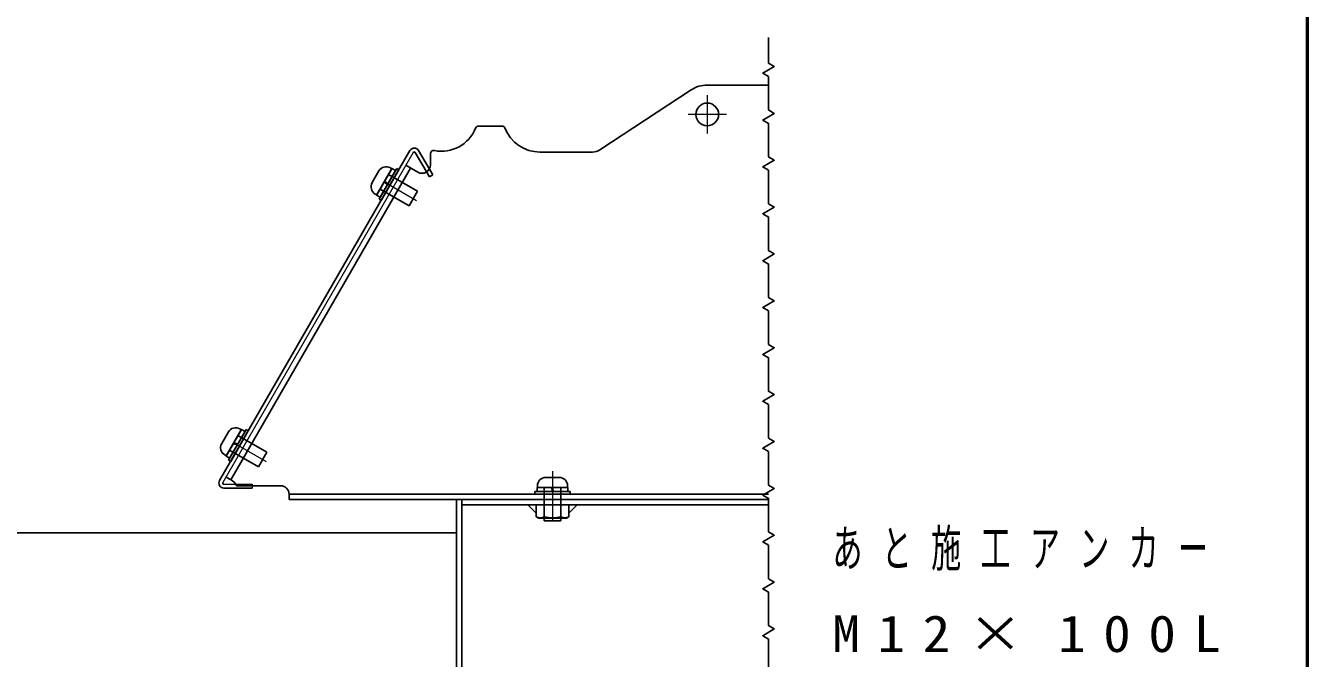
# Model space of a CAD drawing. Units: millimetres on the paper, scale 1:50. Extents: x -385 to 840, y 0 to 267.
# Drawn here: x 763.4 to 840, y 174.5 to 212.3 of the extents above; entities that cross this region are included whole.
import ezdxf

# ---------------------------------------------------------------- set-up
doc = ezdxf.new("R2010")
doc.units = ezdxf.units.MM
doc.linetypes.add('USER1', pattern=[4.5, 2.5, -2])
doc.linetypes.add('USER2', pattern=[6, 3, -1, 1, -1])
doc.layers.add('1_10', color=7, linetype='Continuous', lineweight=25)
doc.layers.add('A3図枠', color=7, linetype='Continuous', lineweight=13)
doc.styles.add('ＭＳ ゴシック', font='')
doc.styles.get('ＭＳ ゴシック').set_extended_font_data('MS Gothic')

msp = doc.modelspace()

# ---------------------------------------------------------------- linework, layer by layer
at = {"layer": '1_10', "color": 2}
for p, q in [((803.166, 208.473), (797.698, 204.89)), ((804.125, 208.759), (807.787, 208.759)), ((790.464, 206.315), (791.844, 206.315)), ((786.351, 204.844), (774.972, 185.135)), ((786.672, 204.728), (787.511, 203.275)), ((786.871, 204.844), (787.71, 203.39)), ((787.571, 203.99), (787.571, 204.655)), ((797.26, 204.759), (794.125, 204.759)), ((786.821, 203.557), (786.111, 203.967)), ((786.388, 203.807), (775.638, 185.188)), ((787.511, 203.275), (787.71, 203.39)), ((775.232, 184.685), (776.911, 184.685)), ((775.625, 185.195), (775.361, 185.348)), ((778.625, 184.829), (775.991, 184.829)), ((779.125, 184.009), (779.125, 184.329)), ((807.787, 184.329), (779.125, 184.329)), ((807.787, 184.009), (779.125, 184.009)), ((807.787, 184.009), (789.125, 184.009)), ((789.125, 184.009), (789.125, 162.009)), ((789.445, 184.009), (789.445, 162.009)), ((807.787, 183.689), (789.445, 183.689)), ((793.893, 183.193), (793.397, 183.689)), ((795.856, 183.193), (796.353, 183.689))]:
    msp.add_line(p, q, dxfattribs=at)
at = {"layer": '1_10', "color": 2, "linetype": 'USER2', "lineweight": 13}
for p, q in [((804.125, 208.159), (804.125, 205.859)), ((805.275, 207.009), (802.975, 207.009)), ((784.791, 202.997), (786.748, 201.868)), ((775.791, 187.409), (777.748, 186.279)), ((794.875, 185.708), (794.875, 181.958)), ((794.875, 185.389), (794.875, 182.698))]:
    msp.add_line(p, q, dxfattribs=at)
at = {"layer": '1_10', "color": 2, "lineweight": 13}
msp.add_line((786.55, 204.728), (775.172, 185.02), dxfattribs=at)
at = {"layer": '1_10', "color": 4}
for p, q in [((784.496, 203.63), (784.096, 202.937)), ((784.355, 202.187), (785.275, 203.78)), ((785.265, 203.763), (784.365, 202.204)), ((785.557, 203.768), (784.507, 201.949)), ((784.572, 202.062), (785.492, 203.655)), ((785.687, 203.693), (784.637, 201.874)), ((786.797, 202.416), (785.065, 203.416)), ((785.265, 203.763), (785.179, 203.813)), ((785.275, 203.78), (785.492, 203.655)), ((785.687, 203.693), (785.557, 203.768)), ((786.297, 201.55), (784.565, 202.55)), ((784.815, 202.983), (784.998, 202.8)), ((784.849, 203.041), (785.032, 202.858)), ((786.797, 202.416), (786.297, 201.55)), ((784.365, 202.204), (784.279, 202.254)), ((784.355, 202.187), (784.572, 202.062)), ((784.507, 201.949), (784.637, 201.874)), ((775.096, 187.349), (775.496, 188.041)), ((776.275, 188.192), (775.355, 186.598)), ((775.365, 186.616), (776.265, 188.174)), ((775.507, 186.361), (776.557, 188.179)), ((776.492, 188.067), (775.572, 186.473)), ((775.637, 186.286), (776.687, 188.104)), ((777.797, 186.828), (776.065, 187.828)), ((776.265, 188.174), (776.179, 188.224)), ((776.275, 188.192), (776.492, 188.067)), ((776.557, 188.179), (776.687, 188.104)), ((775.782, 187.337), (776.032, 187.27)), ((775.815, 187.395), (776.065, 187.328)), ((775.365, 186.616), (775.279, 186.666)), ((775.355, 186.598), (775.572, 186.473)), ((775.637, 186.286), (775.507, 186.361)), ((777.297, 185.962), (775.565, 186.962)), ((777.297, 185.962), (777.797, 186.828)), ((795.795, 184.729), (793.955, 184.729)), ((793.955, 184.729), (793.955, 184.479)), ((793.975, 184.729), (793.975, 184.829)), ((793.975, 184.729), (795.775, 184.729)), ((794.375, 182.729), (794.375, 184.729)), ((794.475, 185.329), (795.275, 185.329)), ((794.808, 184.729), (794.875, 184.479)), ((794.875, 184.729), (794.942, 184.479)), ((795.375, 182.729), (795.375, 184.729)), ((795.775, 184.729), (795.775, 184.829)), ((795.795, 184.729), (795.795, 184.479)), ((793.825, 184.479), (795.925, 184.479)), ((793.825, 184.329), (793.825, 184.479)), ((793.825, 184.329), (795.925, 184.329)), ((795.795, 184.479), (793.955, 184.479)), ((795.925, 184.479), (795.925, 184.329)), ((794.375, 182.729), (795.375, 182.729))]:
    msp.add_line(p, q, dxfattribs=at)
at = {"layer": '1_10', "color": 2, "linetype": 'USER1', "lineweight": 13}
for p, q in [((775.232, 184.915), (776.911, 184.915)), ((776.911, 184.915), (776.911, 184.685))]:
    msp.add_line(p, q, dxfattribs=at)
at = {"layer": '1_10'}
for p, q in [((793.893, 183.689), (793.893, 182.98)), ((795.856, 183.689), (793.893, 183.689)), ((794.384, 183.689), (794.384, 182.98)), ((795.366, 183.689), (795.366, 182.98)), ((795.856, 183.689), (795.856, 182.98)), ((793.893, 182.98), (794.05, 182.889)), ((794.05, 182.889), (795.7, 182.889)), ((795.856, 182.98), (795.7, 182.889)), ((789.125, 182.009), (754.122, 182.009))]:
    msp.add_line(p, q, dxfattribs=at)
msp.add_lwpolyline([(807.787, 173.672), (807.787, 175.672), (807.44, 175.872), (808.133, 176.272), (807.787, 176.472), (807.787, 178.472), (807.44, 178.672), (808.133, 179.072), (807.787, 179.272), (807.787, 181.272), (807.44, 181.472), (808.133, 181.872), (807.787, 182.072), (807.787, 184.072), (807.44, 184.272), (808.133, 184.672), (807.787, 184.872), (807.787, 186.872), (807.44, 187.072), (808.133, 187.472), (807.787, 187.672), (807.787, 189.672), (807.44, 189.872), (808.133, 190.272), (807.787, 190.472), (807.787, 192.472), (807.44, 192.672), (808.133, 193.072), (807.787, 193.272), (807.787, 195.272), (807.44, 195.472), (808.133, 195.872), (807.787, 196.072), (807.787, 198.072), (807.44, 198.272), (808.133, 198.672), (807.787, 198.872), (807.787, 200.872), (807.44, 201.072), (808.133, 201.472), (807.787, 201.672), (807.787, 203.672), (807.44, 203.872), (808.133, 204.272), (807.787, 204.472), (807.787, 206.472), (807.44, 206.672), (808.133, 207.072), (807.787, 207.272), (807.787, 209.272), (807.44, 209.472), (808.133, 209.872), (807.787, 210.072), (807.787, 211.598)], dxfattribs=at)
at = {"layer": '1_10', "color": 2}
msp.add_circle((804.125, 207.009), 0.675, dxfattribs=at)
for centre, radius, start, end in [((804.125, 207.009), 1.75, 90, 123.23616), ((788.237, 207.009), 2.2, 258.81234, 338.12283), ((790.464, 206.115), 0.2, 90, 158.12283), ((791.844, 206.115), 0.2, 21.40842, 90), ((794.125, 207.009), 2.25, 201.40842, 270), ((786.611, 204.694), 0.3, 30, 150), ((786.611, 204.694), 0.07, 30, 150), ((787.771, 204.655), 0.2, 78.81234, 180), ((797.26, 205.559), 0.8, 270, 303.23616), ((787.071, 203.99), 0.5, 240, 0), ((775.232, 184.985), 0.3, 150, 270), ((775.232, 184.985), 0.07, 150, 270), ((775.125, 184.329), 1, 30, 60), ((778.625, 184.329), 0.5, 0, 90)]:
    msp.add_arc(centre, radius, start, end, dxfattribs=at)
at = {"layer": '1_10', "color": 4}
for centre, start, end in [((784.929, 203.38), 60, 150), ((784.529, 202.687), 150, 240), ((775.929, 187.791), 60, 150), ((775.529, 187.099), 150, 240), ((794.475, 184.829), 90, 180), ((795.275, 184.829), 0, 90)]:
    msp.add_arc(centre, 0.5, start, end, dxfattribs=at)
at = {"layer": '1_10'}
for centre, radius, start, end in [((794.139, 183.338), 0.434, 235.61587, 304.38414), ((794.875, 184.528), 1.624, 252.41211, 287.58789), ((795.611, 183.338), 0.434, 235.61587, 304.38414)]:
    msp.add_arc(centre, radius, start, end, dxfattribs=at)
at = {"layer": 'A3図枠', "lineweight": 50}
msp.add_line((840, 0), (840, 267), dxfattribs=at)

# ---------------------------------------------------------------- texts
at = {"layer": '1_10', "char_height": 2.199, "attachment_point": 4, "style": 'ＭＳ ゴシック'}
for s, insert in [('\\T1.64;\\W0.6;あと施工アンカー', (811.604, 180.978)), ('\\T1.64;\\W1.1;M12×100L', (811.604, 175.978))]:
    msp.add_mtext(s, dxfattribs=dict(at, insert=insert))

doc.saveas('drawing.dxf')
